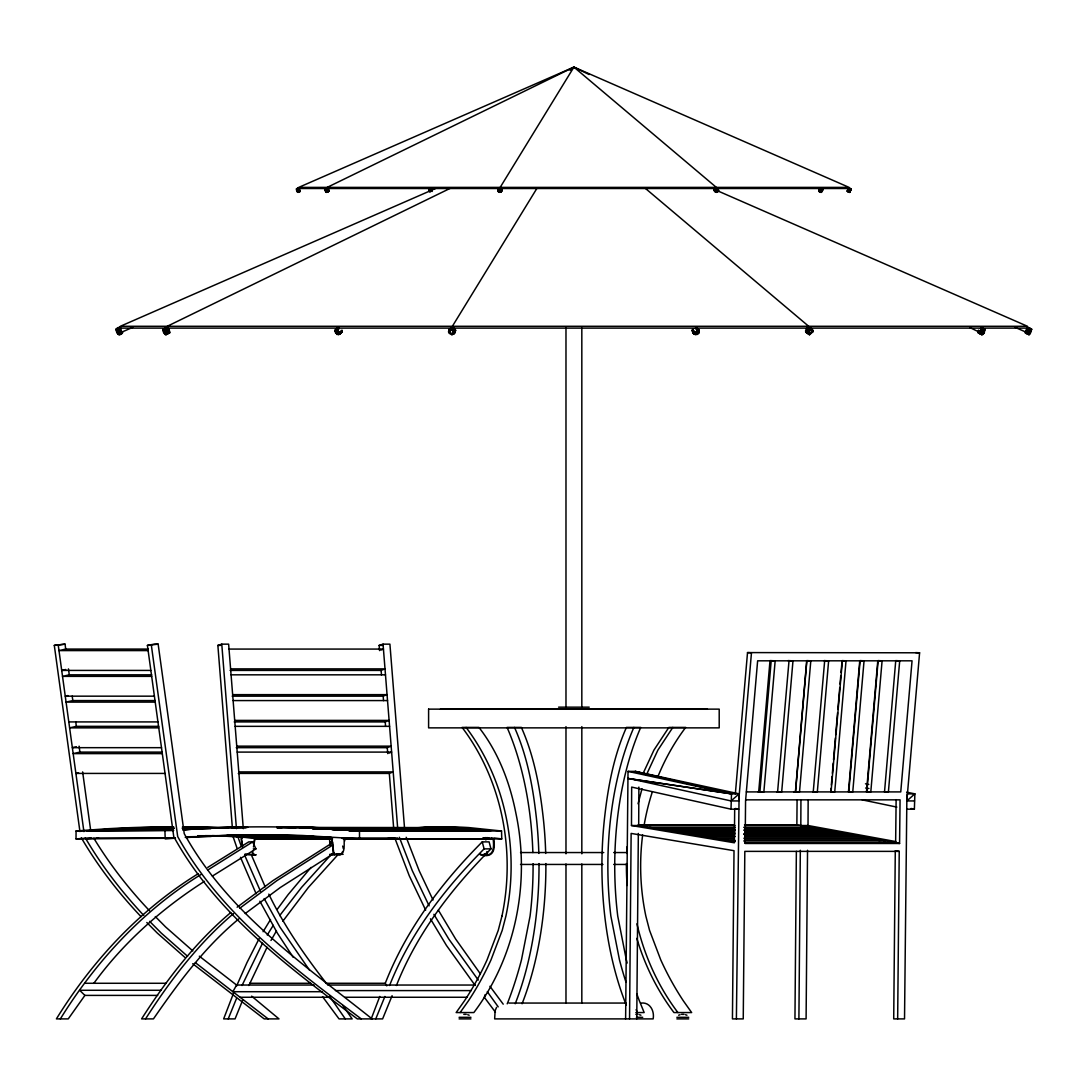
<?xml version="1.0" encoding="UTF-8"?>
<svg xmlns="http://www.w3.org/2000/svg" width="1086" height="1086" viewBox="0 0 1086 1086"><rect width="100%" height="100%" fill="white"/><g stroke="black" fill="none" stroke-linecap="round" stroke-linejoin="round"><path stroke-width="1.5" d="M175.484 838.229L76.02 838.894L76.074 830.966L106.034 828.835M734.679 809.151L734.367 842.79L631.482 825.523L631.672 787.078L731 809.179L738.629 809.179L735.358 808.459M638.88 787.078L638.69 825.523L734.95 841.731M745.661 799.839L900.063 799.839L899.575 843.483L800.816 825.523L800.939 800.45M895.869 841.582L808.025 825.523L808.147 800.45M625.617 1018.899L628.02 771.372L635.215 771.372L739.118 793.852L736.389 1018.899M629.554 1018.899L631.129 833.424L734.014 850.691L732.439 1018.899L743.245 1018.899L744.82 851.37L899.235 851.37L897.66 1018.899M636.763 1018.899L638.337 833.424M731 809.179L731.502 793.852L635.215 771.372L648.152 775.065M796.364 851.343L794.952 1018.899L806.097 1018.899L807.536 850.284M800.816 825.523L796.866 824.831L797.083 799.988M798.902 1018.899L800.328 850.284M895.285 850.691L893.71 1018.899L904.529 1018.899L906.837 800.939L907.258 793.852L914.874 793.852L914.385 809.179L906.756 809.179M895.638 842.79L896.126 799.635M491.917 837.781L493.913 839.478C495.392 850.637 492.8 858.198 480.379 854.818L480.379 854.275C492.569 857.587 494.401 850.501 493.248 839.668L491.673 838.311L486.772 837.591M341.221 330.28L340.692 331.868L338.981 331.868L337.787 330.28L339.117 328.461M342.253 330.28L342.185 331.746L339.579 334.352L336.836 334.352L334.99 330.375L338.886 327.361M429.445 189.1L429.337 191.516L430.45 190.579L430.545 188.163M344.846 840.822L343.923 837.781M242.653 846.591L241.526 838.799L242.287 837.442L245.151 836.722L255.889 837.401M253.472 846.971L254.83 839.668L258.957 837.591M330.198 837.469L327.157 836.722L330.225 836.912L331.61 838.596L333.836 852.917L331.895 854.818M252.699 851.546L252.821 853.596L254.178 854.275M486.962 851.546L486.311 853.582L483.799 854.275M735.331 794.002L747.521 652.591L919.598 652.795L906.837 800.939L914.453 800.939M758.693 791.911L769.988 660.817M771.209 660.614L759.915 791.721L763.865 791.911L775.16 660.817L769.92 660.614M777.59 791.911L789.033 660.614M795.414 791.911L806.708 660.817M813.238 791.911L824.681 660.614M831.062 788.355L830.776 791.721L834.727 791.911L846.021 660.817L842.071 660.614M831.347 784.988L832.08 776.585M832.365 773.232L833.233 763.146M833.519 759.779L835.405 737.937M835.691 734.57L837.577 712.715M837.863 709.362L839.75 687.506M840.048 684.153L840.768 675.75M841.053 672.383L841.922 662.297M831.048 791.911L842.356 660.817M848.451 791.911L859.745 660.817M866.479 791.911L877.773 660.817M884.52 791.911L895.746 660.614L899.697 660.817L888.402 791.911L884.452 791.721M329.56 838.596L329.886 844.935M847.908 190.661L847.827 189.697M849.483 191.516L847.27 191.231L849.551 192.398L851.152 189.1L849.551 192.398L847.27 191.231L847.65 189.697L848.858 187.932L851.003 188.869L848.071 188.815C852.836 187.715 850.162 194.353 847.351 190.579L849.781 190.634L847.65 189.697L850.202 189.751M849.727 191.598C851.818 189.358 847.447 189.236 848.682 188.747M1025.428 331.746L1025.537 333.212L1029.066 334.746L1030.37 333.293L1031.7 329.302L1027.926 327.361L1025.428 331.746L1028.958 333.293L1029.066 334.746L1025.293 332.818L1028.958 333.293L1031.456 328.909L1027.356 327.755L1030.885 329.302L1026.623 328.827L1030.139 330.375L1025.917 330.28L1029.745 331.827C1033.017 326.289 1028.673 337.298 1029.745 331.827L1025.836 331.868M1028.035 328.827L1027.926 327.361L1031.7 329.302L1028.17 327.755M253.595 843.903L254.463 839.478L255.943 837.781M449.862 330.918L450.839 333.416L452.753 333.416L453.541 331.827L452.414 330.253L450.5 330.253L450.066 332.737M448.559 331.827L449.753 328.827L452.251 327.361L453.826 327.755L455.631 330.28L454.437 333.293L451.939 334.746L449.129 333.293L448.559 331.827L449.753 328.827L448.817 330.375L449.509 330.28M501.284 190.254L501.162 189.154M165.941 332.737C160.497 335.045 165.886 324.986 165.411 333.66M162.846 330.375L163.036 329.302L166.837 327.361L168.751 328.827L169.633 332.818L164.882 334.352L162.846 330.375L164.95 329.343M166.009 328.827L166.837 327.361L164.61 329.302L163.674 328.909L166.185 327.755L163.036 329.302M166.47 334.352L169.81 331.746L164.882 334.352L166.47 334.352L166.66 333.293L164.61 329.302L167.773 327.755L165.588 330.375L168.751 328.827L166.334 331.827L169.497 330.293L166.66 333.293M168.982 331.868L168.9 330.293M324.646 189.751C326.601 184.579 332.099 192.86 325.881 192.168L324.646 189.751L326.56 188.815L324.768 189.1L327.076 187.932L325.162 188.869M326.452 191.598C324.863 186.344 324.836 194.978 328.868 190.579L325.881 192.168M326.845 192.168L325.719 189.1L327.633 188.163L326.316 189.751L328.23 188.815L326.764 190.634L328.678 189.697L326.954 191.516M819.156 189.697L819.36 190.81L820.419 188.747M978.31 330.28L978.825 333.212L982.925 334.352L983.902 333.293L984.771 329.302L980.97 327.361M978.703 331.203L978.907 330.28L978.825 331.868L982.979 333.416L984.052 331.827M430.083 192.168L430.45 190.579L432.079 191.475M638.039 803.803L642.002 788.762M342.633 851.546L341.764 853.596M485.157 994.6L484.302 997.26L495.447 1012.206M1025.917 331.203L1027.478 328.461M371.195 1018.899L379.774 996.446M429.337 191.516L430.07 188.815L428.97 189.751M693.696 330.375L693.37 333.293L694.375 334.352L697.443 334.352L698.678 333.293L698.99 330.375L697.049 327.755L695.556 327.361M693.33 330.28L694.117 331.868L696.017 331.868L697.158 330.28L695.434 328.461M696.791 331.203L697.158 330.28M228.209 1018.899L236.463 998.591M375.756 1018.899L384.906 996.459M507.203 1003.831L508.397 1000.925A285.55 142.782 -90 0 0 521.484 959.807L530.077 916.055A210.901 105.451 -90 0 0 533.077 863.696M233.422 993.541L223.648 1018.899L235.065 1018.899L242.735 1000.043M236.49 986.21L246.984 962.563L259.106 938.684M392.1 995.699L382.611 1018.899L357.294 1018.899C288.36 966.839 216.25 913.937 173.733 836.573L147.411 645.396L154.185 644.147L158.149 644.147L184.24 833.654C227.802 912.81 303.265 964.001 372.104 1018.899M643.116 773.408L653.921 750.127L668.854 727.416L685.687 727.416A210.901 182.652 90 0 0 658.387 775.445M647.08 773.408L657.885 750.127L672.818 727.416M496.573 1007.333L495.135 1010.659L494.659 1018.899L653.148 1018.899C654.627 1011.147 650.134 1002.011 641.161 1003.057M242.015 985.518L262.541 943.205M248.87 985.518L267.047 947.304M386.779 985.857L385.272 983.278C406.327 929.358 441.608 882.619 482.238 841.881L489.107 841.881L490.967 848.872C451.722 888.416 417.024 933.336 396.417 985.518M389.562 985.518C410.169 933.336 444.853 888.416 484.098 848.872L490.967 848.872M714.995 189.154L714.764 190.254L716.163 191.598L717.208 191.598L717.9 190.077L716.013 188.597L718.552 190.634L717.398 192.168L715.728 192.168L714.154 190.579L714.534 188.815L716.936 188.163L718.552 190.634L716.936 188.163L718.511 189.751L717.412 188.815L718.145 191.516L717.032 190.579M715.253 191.516L714.629 191.231L715.728 192.168L715.226 190.634L716.38 189.1L718.036 189.1L716.149 187.932L717.262 188.869L715.267 188.163L716.38 189.1L714.534 188.815L715.633 189.751L714.113 189.697L716.651 191.747M808.418 331.827L810.509 330.008L811.812 330.918L810.658 333.416L808.934 333.416L808.418 331.827A1.982 1.575 -49.8 0 1 810.509 330.008M812.871 331.827L809.518 334.746L805.622 331.746L807.468 327.755L810.21 327.755L812.817 330.375L812.871 331.827L810.21 327.755L812.817 330.375L810.998 328.827L811.052 330.28M822.278 190.634L821.627 191.598M313.963 985.043L236.585 985.043L232.866 991.708L268.147 1018.899M263.097 931.72L270.509 919.557M267.237 935.005L273.265 925.34M270.971 940.476L276.455 930.906M499.153 189.154L498.705 191.19L500.7 191.19L499.519 189.534L498.705 191.19M498.705 190.579L497.782 190.634L498.515 188.815L498.135 191.516L500.741 192.168L501.922 190.579L501.718 188.815L500.022 187.932L497.945 189.751L498.135 191.516L499.451 191.231L498.881 192.168L500.402 191.475L499.831 192.398M500.171 187.389L573.91 67.101L849.089 187.389L298.718 187.389L573.91 67.101L589.141 74.527M452.373 326.289L536.918 188.367M116.813 330.008L116.731 330.918M120.179 328.705L121.971 331.868M117.044 331.827L118.293 333.66L118.374 332.737M122.379 331.746L122.514 332.818C118.17 339.212 112.428 326.913 119.881 327.361L121.184 328.827M296.885 190.634C296.315 186.073 303.741 191.842 298.08 192.168C295.229 192.046 296.668 185.679 299.41 188.815L296.478 188.869L298.962 188.163L296.831 189.1L297.265 189.751M60.354 1018.899C96.016 961.232 143.04 910.258 201.005 874.488M145.551 1018.899C170.217 980.332 198.426 943.354 233.504 913.611M121.008 331.203L118.455 333.416M282.876 921.172L308.329 887.493L338.031 854.614L339.619 854.818M487.533 852.917L483.854 854.818M460.125 1012.559L468.365 1000.925A285.564 247.296 -90 0 0 491.035 959.807L502.207 930.403L505.913 916.055A210.901 182.652 -90 0 0 466.084 727.416M157.66 995.4L84.898 995.4L68.255 1018.899L56.391 1018.899C92.296 960.757 139.877 909.525 198.385 873.606M230.816 912.498C195.181 942.472 166.552 979.843 141.587 1018.899L153.438 1018.899C178.403 982.803 204.779 947.006 238.852 918.878M338.316 328.705L338.208 331.203M340.366 333.293L339.579 334.352L342.185 331.746L340.42 331.827M277.364 909.158L288.184 894.538L311.017 867.415M279.672 915.607L301.474 887.493L330.09 855.768M93.817 983.332C123.546 942.431 161.936 908.52 204.439 881.357M298.541 188.815L296.709 190.634L298.84 189.697L298.623 187.932L296.329 189.1L299.098 188.747L296.749 189.534M631.876 779.151L731.082 800.939L739.118 793.852L731.502 793.852L627.925 778.458L731.502 793.852L628.02 771.372M906.837 800.939L914.874 793.852L906.634 792.183M807.007 329.37L807.78 328.705M811.418 332.737L809.749 333.66M570.014 70.386L573.91 67.101L716.353 187.389M297.51 190.634C297.89 193.091 296.654 189.996 299.03 189.697L298.881 188.597L296.654 189.683M451.939 334.746L455.387 331.746L453.432 334.352L454.382 332.818L452.889 333.212M237.128 907.217L272.871 880.678L332.547 842.722M239.843 908.181L276.835 880.678L332.397 845.261M245.219 913.543L280.337 887.493L334.257 853.08M207.684 870.076L252.699 841.881L255.929 848.872L212.394 876.09M207.738 867.415L248.735 841.881L252.699 841.881M327.171 187.389L573.91 67.101M326.126 190.077L328.325 189.697M167.244 326.289L450.541 188.163M297.157 191.19L299.831 190.254M299.573 190.661L297.442 191.598L299.03 189.697M300.211 191.231L297.931 192.398L300.062 191.475M435.662 188.448L120.329 326.289L1027.478 326.289L716.814 190.484M118.293 333.66L132.709 327.348M978.825 333.212L981.486 330.28L981.622 327.755L984.771 329.302L981.812 328.827L984.961 330.375L981.486 330.28L984.649 331.827L980.739 331.746L983.902 333.293L979.762 332.818L982.925 334.352L981.988 334.746L978.187 332.818L981.988 334.746L977.997 331.746L981.147 333.293M983.197 329.302L984.133 328.909M979.233 332.112L980.889 330.28L980.563 328.461M380.847 650.093L383.439 649.075L229.024 649.075M230.11 670.415L381.118 670.415L385.014 668.881L230.599 668.881M232.146 696.167L383.168 696.167L387.064 694.646L232.648 694.646M234.196 721.918L385.218 721.918L389.114 720.398L234.698 720.398M236.246 747.67L387.268 747.67L391.15 746.15L236.748 746.15M389.032 753.114L391.625 752.096L237.223 752.096M238.296 773.422L389.317 773.422L393.2 771.902L238.798 771.902M118.998 334.352L122.514 332.818L120.071 333.13M678.641 1015.22L680.094 1014.718M232.39 828.197L217.865 645.396L221.775 644.147L228.63 644.147L243.305 828.645M379.543 650.595L379.136 645.396L383.046 644.147L389.915 644.147L404.576 828.618M431.468 188.597L430.667 189.697L431.929 190.81M335.778 329.302L337.067 328.909M715.552 190.81C717.357 192.371 713.801 190.226 716.095 190.661M715.402 191.475L717.398 192.168M809.138 332.818L806.396 332.818L809.518 334.746M148.144 649.075L65.717 649.075L58.983 650.595L148.13 650.595M65.744 669.492L61.712 670.415L150.859 670.415M151.687 674.827L69.26 674.827L62.526 676.361L151.673 676.361M67.943 695.556L65.255 696.167L154.402 696.167M155.23 700.579L72.816 700.579L66.07 702.113L155.217 702.113M158.773 726.344L76.359 726.344L69.613 727.864L158.773 727.864M76.387 746.761L72.341 747.67L161.502 747.67M162.33 752.096L79.902 752.096L73.169 753.616L162.316 753.616M78.586 772.825L75.898 773.422L165.045 773.422M331.868 854.275L333.239 853.582C332.397 848.777 334.841 836.573 327.117 837.265M243.142 836.722L241.16 838.596L242.259 846.591M340.176 854.818C345.647 852.632 343.746 843.646 344.289 838.826L342.918 838.134M340.149 854.275L341.045 854.098M79.93 831.55L54.3 645.396L65.038 644.147L65.717 649.075M54.3 645.396L65.038 644.147M147.411 645.396L158.149 644.147M386.684 838.745L394.164 837.808M389.575 838.894L397.503 837.917M173.719 830.41L86.88 830.831L110.012 829.147A1511.155 1308.698 90 0 1 173.923 827.165M182.706 829.758L221.788 827.573A1513.762 1310.951 90 0 1 302.641 827.573L359.48 830.98L359.52 838.908L302.587 835.487A1505.82 1304.082 -90 0 0 222.155 835.487L186.48 837.428M76.074 830.966L173.258 830.383M183.249 829.677L194.923 828.849M86.839 838.745L98.527 837.903M175.294 838.188L165.221 838.908L164.923 830.98M185.367 837.469L195.426 836.749M76.02 838.894L91.129 837.822M277.582 828.021L280.785 827.803M416.467 828.116L421.259 827.803L301.094 827.803M183.072 829.772L190.579 829.351M186.398 837.523L193.96 837.102L185.502 837.102M855.008 836.179L858.374 836.003L744.942 836.003M866.845 838.338L870.225 838.161L744.032 838.161M878.683 840.496L882.076 840.32L745.159 840.32M819.428 829.69L822.808 829.528L745.172 829.528M831.306 831.849L834.672 831.686L744.806 831.686M128.555 828.509L117.763 828.903L173.421 828.903M220.662 828.089L228.345 827.803L182.815 827.803M423.269 827.681L431.223 827.491M164.651 827.491L150.873 827.681L173.081 827.491M231.847 827.681L245.64 827.491M231.929 835.596L245.653 835.405M433.219 827.437L441.133 827.356M172.66 827.41L168.086 827.437L173.149 827.437M249.088 835.365L262.812 835.27M299.166 188.502L326.004 188.502M327.578 188.502L498.596 188.502M501.976 188.502L714.439 188.502M848.641 188.502L716.122 188.502L717.615 189.683L716.57 189.683L715.864 191.19M121.075 328.108L1026.732 328.108M217.865 645.396L220.607 645.396M379.136 645.396L383.249 645.396M231.074 674.827L385.489 674.827M233.123 700.579L387.539 700.579M558.584 707.162L589.223 707.162M440.387 709.253L707.42 709.253M68.798 721.918L157.945 721.918M235.173 726.344L389.575 726.344M757.947 791.721L761.15 791.721M793.649 791.721L796.92 791.721M746.34 791.911L900.756 791.911L912.05 660.817L757.634 660.817L745.566 800.939L745.172 843.483L899.575 843.483M731.082 800.939L738.697 800.939L751.471 652.795L747.521 652.591M638.12 824.831L734.38 824.831M744.521 824.831L796.866 824.831M631.482 825.523L734.95 825.523M745.077 825.523L808.025 825.523M183.276 827.437L247.757 827.369M299.519 827.437L451.084 827.6M649.659 827.369L735.344 827.369M743.747 827.369L810.957 827.369M182.923 827.681L246.346 827.654M276.672 827.6L295.677 828.089M299.722 827.681L460.993 828.156L323.913 828.156M172.688 827.803L133.551 828.319L174.031 828.319M734.706 827.994L653.351 827.994L656.731 828.156M744.874 827.994L814.378 827.994M182.475 828.319L211.146 828.319M462.975 828.279L322.515 828.279L470.917 828.767L467.74 828.577M130.103 828.442L173.95 828.442M182.38 828.442L211.064 828.455L183.548 828.903M312.727 828.903L322.366 829.147M173.339 829.175L100.604 829.853L173.136 829.853M183.453 829.175L190.199 829.175M662.474 829.528L735.046 829.528M342.334 829.84L482.795 829.853M97.17 830.084L173.068 830.084M735.249 830.152L666.166 830.152L669.533 830.315M743.666 830.152L826.229 830.152M350.262 830.831L490.709 830.844L461.862 827.885A1511.155 755.571 -90 0 0 412.096 828.089M349.054 830.98L501.528 830.994L501.759 838.908L344.167 838.894M675.288 831.686L734.638 831.686M734.828 832.31L678.981 832.31L682.361 832.473M744.996 832.31L838.08 832.31M688.103 833.844L735.29 833.844M743.72 833.844L846.523 833.844M733.851 834.469L691.796 834.469L695.162 834.632M743.951 834.469L849.931 834.469M227.069 835.365L279.971 835.514M226.852 835.596L297.13 836.057L205.159 835.677M198.019 835.731L228.494 835.731L197.842 836.234M700.932 836.003L734.788 836.003M197.788 836.369L211.349 836.369L185.57 836.817M735.032 836.627L704.61 836.627L707.991 836.79M745.172 836.627L861.782 836.627M253.69 837.768L329.9 837.768M97.129 838.012L175.036 838.012M254.939 838.012L328.814 838.012M343.923 838.012L392.616 838.012M713.746 838.161L733.932 838.161M254.029 838.759L331.773 838.759M343.027 838.759L490.94 838.772L483.012 837.768M734.231 838.786L717.439 838.786L720.819 838.962M744.304 838.786L873.633 838.786M255.006 838.908L332.601 838.908M726.561 840.32L735.018 840.32M735.317 840.944L730.254 840.944L733.62 841.121M743.747 840.944L885.484 840.944M744.616 842.79L898.38 842.79M253.282 848.872L255.929 848.872M520.533 852.551L603.748 852.551M613.685 852.551L627.274 852.551M329.886 854.275L343.095 854.275L329.886 854.818M520.533 864.442L602.934 864.442M613.685 864.442L627.274 864.442M84.749 983.278L165.982 983.278M249.671 983.278L310.691 983.278M325.949 983.278L385.272 983.278M327.687 985.043L475.301 985.043M160.877 990.283L79.645 990.283L84.898 995.4M335.411 990.595L471.161 990.595M322.013 991.708L232.866 991.708L195.371 962.658M240.413 997.26L329.56 997.26M345.158 997.26L467.333 997.26M508.94 1003.057L626.038 1003.057M635.853 1012.559L644.161 1012.559L639.41 1000.925A285.564 142.782 90 0 1 636.79 993.826M463.79 1014.351L466.233 1014.351M635.853 1014.351L637.998 1014.351M681.574 1014.351L684.017 1014.351M459.079 1017.31L470.944 1017.31M636.382 1017.31L642.708 1017.31M676.863 1017.31L688.728 1017.31M459.079 1018.899L470.944 1018.899M676.863 1018.899L688.728 1018.899M276.998 827.546L280.039 827.6M185.312 827.369L199.05 827.6M302.695 827.369L310.623 827.6M202.471 827.654L214.675 828.102M715.226 190.634L714.154 190.579L716.516 192.398L716.285 191.231M302.03 828.034L298.677 827.885A1513.49 1310.721 90 0 0 276.781 827.315M312.103 828.523L325.529 829.161M223.838 828.048L213.766 827.573A1511.468 1308.969 90 0 0 183.453 826.894M216.725 835.65L267.414 838.772M915.661 652.591L919.598 652.795M824.03 660.614L828.632 660.817L817.324 791.911L812.735 791.721M787.961 660.614L792.984 660.817L781.689 791.911L777.739 791.721M794.3 791.775L796.934 791.911M776.666 791.721L780.617 791.911M758.625 791.721L762.576 791.911M312.605 827.654L318.945 828.048M245.11 837.265L258.916 838.134M255.224 837.835L270.319 838.908M332.14 829.636L341.045 830.288L314.533 827.573A1513.762 756.874 90 0 0 277.174 827.111M330.348 837.428L298.609 835.799A1505.563 1303.852 90 0 0 218.205 835.799M342.036 838.27L348.715 838.759M483.555 837.795L486.745 838.134M333.361 854.098L334.882 854.275M334.827 854.818L331.746 853.99M338.18 854.098L339.66 854.275M501.528 830.994L468.731 827.573A1511.468 755.734 -90 0 0 415.843 827.994M493.831 837.93L501.759 838.908M343.828 838.514L346.991 838.908M345.497 830.233L321.375 827.885A1513.49 756.738 90 0 0 299.6 827.165M343.556 837.958L349.882 838.759M865.596 788.029L868.922 788.49M822.713 189.1L820.799 188.163L822.835 189.751L821.03 192.398L818.722 191.231L818.803 189.697L821.03 192.398L818.722 191.231L820.527 191.516M896.602 850.908L899.235 851.37M329.167 836.722L330.158 836.912M245.002 854.098L256.16 854.818L244.866 854.628M865.474 783.793L868.773 784.459M254.151 854.818L252.224 852.917M911.059 808.486L914.385 809.179M862.148 799.853L896.846 807.102M847.596 190.661L849.781 191.19L847.65 190.254M848.383 188.747L850.732 189.534M1027.125 328.705L1031.008 330.008M685.497 1014.718L686.963 1015.22M639.478 1014.718L640.93 1015.22M467.713 1014.718L469.166 1015.22M847.419 191.475L849.401 192.168M327.32 188.597L328.04 189.154M328.366 191.475L327.212 190.579M168.045 332.818L168.982 333.212M1015.111 327.348L1025.985 332.112M1026.107 332.818L1029.637 334.352M970.11 327.66L981.337 333.144M336.66 853.99L337.936 854.628M236.585 985.043L199.322 956.182M361.258 1018.899C292.188 967.083 220.295 913.76 177.697 836.573L151.375 645.396M192.711 963.716L264.183 1018.899L278.993 1018.899L251.626 996.147M717.927 190.634L716.502 188.747L717.9 190.077M644.853 187.932L808.69 326.289M192.833 950.929L165.629 926.969L155.312 916.557M187.552 956.264L161.244 933.064L149.61 921.335M184.864 957.363L157.28 933.064L146.814 922.503M452.414 330.253L453.541 331.827M336.389 332.737L337.149 333.416M149.583 910.787C128.582 888.66 109.74 864.402 93.885 838.324M143.8 915.471C121.646 891.742 101.609 865.868 85.265 837.781M141.004 916.638C118.306 892.665 97.957 866.316 81.314 837.781M484.845 837.944L485.904 839.994M485.361 837.55L486.243 838.596M489.922 986.278L503.212 1004.17M487.302 991.708L498.202 1006.844M322.542 996.649L339.036 1018.899L352.163 1018.899L342.864 1005.514M478.274 980.061L448.83 939.091L433.884 914.331M475.152 985.45L446.427 945.404L430.436 918.824M326.723 983.794C304.867 955.68 284.301 926.304 268.799 894.131M480.365 973.843L455.686 939.091L438.337 910.122M309.415 970.056L279.849 926.969L264.156 898.529M811.323 330.253L811.839 331.827M329.506 996.147L345.294 1018.899M293.234 957.363L277.324 933.064L259.88 901.204M433.029 899.982L419.155 870.687L406.205 837.279M429.133 905.846L412.3 870.687L399.336 837.279M425.671 910.136L409.3 875.859L394.72 837.781M260.464 891.199L244.757 855.469M265.174 886.8L251.626 855.469M256.12 893.751L240.495 857.329M636.111 1009.654L637.306 1012.559M514.506 727.416C526.588 754.553 532.398 783.943 535.846 813.305A222.779 111.396 90 0 1 538.832 853.433M241.377 846.51L238.065 837.279M237.047 848.18L233.056 836.573M297.7 190.634L298.08 192.168M482.238 841.881L484.098 848.872M342.674 846.075L343.42 848.872M68.445 668.881L69.26 674.827M72.192 696.126L72.816 700.579M75.748 721.878L76.359 726.344M79.088 746.15L79.902 752.096M82.631 771.902L90.667 830.315M58.264 645.396L83.907 831.591M330.266 841.65L330.565 844.949M383.046 644.147L397.707 828.645M381.118 670.415L381.471 674.868M383.168 696.167L383.521 700.619M385.218 721.918L385.571 726.371M387.268 747.67L387.743 753.616M389.317 773.422L393.675 828.265M221.775 644.147L236.436 828.618M581.824 328.094L581.824 707.963M581.824 726.629L581.824 853.813M581.824 863.994L581.824 1003.057M565.982 328.094L565.982 707.963M565.982 726.629L565.982 853.813M565.982 863.994L565.982 1003.057M626.323 1005.242A222.779 111.396 -90 0 1 605.092 813.305C608.54 783.943 614.35 754.553 626.432 727.416L640.726 727.416A210.901 105.451 -90 0 0 617.73 916.055L626.323 959.807A285.564 142.782 90 0 0 627.179 963.051M633.871 727.416A210.901 105.451 -90 0 0 610.861 916.055L619.454 959.807A285.564 142.782 -90 0 0 625.903 981.961M636.83 938.372A222.779 192.941 -90 0 0 673.944 1012.559L691.646 1012.559L683.406 1000.925A285.564 247.309 90 0 1 660.722 959.807L649.564 930.403L645.844 916.055A210.901 182.652 90 0 1 642.64 835.012M627.138 885.484A222.779 192.941 -90 0 1 626.418 863.56M626.717 853.433A222.779 192.941 -90 0 1 627.138 846.686M677.908 1012.559A222.779 192.941 -90 0 1 636.939 923.792M644.066 825.536A210.901 182.652 90 0 1 652.414 791.626M539.009 863.56A222.779 111.396 90 0 1 515.212 1003.749M545.701 853.433A222.779 111.396 90 0 0 542.715 813.305C539.267 783.943 533.457 754.553 521.375 727.416L507.081 727.416A210.901 105.451 -90 0 1 532.859 852.51M545.878 863.56A222.779 111.396 90 0 1 522.081 1003.749M277.826 827.695A1513.49 756.738 90 0 1 282.482 827.478M182.353 827.165A1511.155 1308.698 90 0 1 217.716 827.885M106.034 828.835A1511.468 1308.969 90 0 1 173.339 826.853M212.313 835.636A1503.241 1301.842 90 0 1 217.336 835.799M217.838 827.871A1513.49 1310.721 90 0 1 244.771 827.233M428.603 709.131L428.603 727.864L719.203 727.864L719.203 709.131L428.603 709.131M336.823 328.827L335.615 333.293L337.434 331.746L336.755 330.28L334.936 331.827L337.597 327.755L334.99 330.375L336.823 328.827M806.857 660.614L795.563 791.721L799.513 791.911L810.808 660.817L806.857 660.614M860.112 660.614L848.804 791.721L852.754 791.911L864.049 660.817L860.112 660.614M878.14 660.614L866.845 791.721L870.796 791.911L882.09 660.817L878.14 660.614M455.061 328.827L454.437 333.293L455.631 330.28L454.681 331.827L453.826 327.755L452.876 329.302L449.821 329.302L452.251 327.361L454.111 330.375L455.061 328.827M501.718 188.815L501.352 191.516L502.071 189.697L501.501 190.634L500.972 188.163L498.542 189.1L500.022 187.932L501.148 189.751L501.718 188.815M698.054 328.827L698.99 330.375L698.054 328.827M338.669 332.818L338.289 334.746L340.122 333.212L337.434 331.746L336.836 334.352L338.669 332.818M820.921 188.815L819.115 191.475L821.6 192.168L819.686 191.231L822.183 191.516L820.269 190.579L822.631 190.634L820.717 189.697L822.835 189.751L820.921 188.815M501.963 916.055L498.243 930.403L487.085 959.807A285.564 247.296 90 0 1 464.401 1000.925L456.161 1012.559L473.849 1012.559A222.779 192.928 -90 0 0 515.904 813.305C509.85 782.49 498.406 752.354 478.953 727.416L462.12 727.416A210.901 182.652 -90 0 1 501.963 916.055M692.746 328.827L692.176 330.28L693.37 333.293L692.176 330.28L693.126 331.827L692.746 328.827M698.298 330.28L697.728 331.746L694.918 333.212L692.434 331.746L694.375 334.352L693.438 332.818L695.868 334.746L694.918 333.212L697.443 334.352L696.493 332.818L698.678 333.293L697.728 331.746L699.248 331.827L698.298 330.28M808.065 330.375L807.441 333.293L805.622 331.746L807.387 331.827L805.554 330.28L812.043 329.302L808.921 327.361L810.753 328.909L807.468 327.755L809.287 329.302L806.233 328.827L808.065 330.375M501.311 191.231L500.741 192.168L501.922 190.579L501.311 191.231M119.881 327.361L116.243 330.375L119.772 328.827L119.636 327.755L116.107 329.302L119.881 327.361M848.207 190.579L847.759 191.231L849.904 192.168L848.207 190.579M120.261 330.28L117.437 333.293L120.967 331.746L122.27 333.212L118.741 334.746L121.7 332.818L118.17 334.352L120.967 331.746L119.772 328.827L116.731 331.827L120.261 330.28M298.84 189.697L297.13 191.516L299.274 190.579L299.722 191.231L297.578 192.168L299.274 190.579L298.84 189.697M328.759 191.231L326.452 192.398L328.759 191.231M169.633 332.818L165.819 334.746L169.633 332.818M120.451 327.755L116.365 328.909L120.451 327.755M472.899 828.917L332.425 828.903L340.352 829.636L480.813 829.65L472.899 828.917M300.564 836.193L219.263 836.193L314.288 836.682L300.564 836.193M317.709 836.817L236.422 836.831L331.447 837.564L317.709 836.817M851.152 189.1L848.858 187.932L851.152 189.1"/></g></svg>
